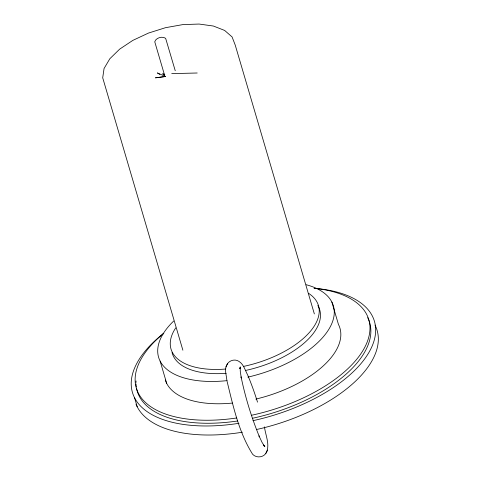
<?xml version="1.0" encoding="UTF-8"?>
<svg xmlns="http://www.w3.org/2000/svg" width="481" height="481" viewBox="0 0 481 481"><rect width="100%" height="100%" fill="white"/><g stroke="black" fill="none" stroke-linecap="round" stroke-linejoin="round"><path stroke-width="0.72" d="M226.635 365.416C224.224 369.937 226.539 375.384 226.846 380.128M239.905 368.578L240.674 367.045L239.917 368.56L240.163 367.051L240.272 371.326L241.288 377.988L241.089 376.894C245.322 397.402 251.527 417.508 259.445 436.886L259.012 435.906L261.983 442.255L264.376 446.17L263.311 445.063L264.905 446.224L263.432 445.394M266.781 451.599C269.793 443.704 265.404 434.86 264.466 426.887M226.779 365.133C228.511 360.51 234.914 358.531 238.943 361.387C243.699 364.279 245.088 370.226 247.583 374.825C251.389 383.742 254.629 392.899 257.527 402.152M227.044 381.223C233.147 406.144 238.835 432.413 252.645 454.298C256.577 458.591 264.55 457.431 266.636 451.881M225.896 366.889L227.537 363.618M265.879 453.397L267.52 450.126M165.494 76.497L155.549 77.82L165.494 76.497L157.383 72.926L159.812 74.417M171.735 73.635L197.204 72.998M164.797 74.393L162.626 73.858L164.652 74.561M331.86 302.05L338.426 324.356A91.089 44.577 -16.4 0 1 255.892 399.098M314.352 313.931L235.239 45.118L232.082 36.941L224.627 30.429L213.378 26.034L199.104 24.05L182.774 24.615L165.5 27.694L148.467 33.075L132.834 40.386L119.661 49.14L109.848 58.724L104.064 68.5L102.706 77.796L182.882 350.21M175.24 70.737L165.644 38.336C162.344 35.919 155.874 37.746 154.75 41.781L164.718 75.655M160.119 361.081L166.685 383.387M134.548 397.751L137.211 406.794M375 325.066A126.124 61.724 -16.4 0 1 256.373 429.551M242.4 432.215A126.124 61.724 -16.4 0 1 135.997 404.118M306.181 284.716A91.089 44.577 -16.4 0 1 328.481 329.864A91.089 44.577 -16.4 0 1 247.883 377.128M227.291 380.615A91.089 44.577 -16.4 0 1 173.677 321.031M317.803 305.495A76.864 37.614 -16.4 0 1 245.382 370.502M226.178 373.322A76.864 37.614 -16.4 0 1 172.048 352.513M232.401 403.072A91.089 44.577 -16.4 0 1 165.302 380.008M314.634 288.341A126.124 61.724 -16.4 0 1 371.446 347.631A126.124 61.724 -16.4 0 1 252.988 420.671M238.997 423.292A126.124 61.724 -16.4 0 1 138.714 404.022A126.124 61.724 -16.4 0 1 163.799 333.249M367.658 317.628A121.164 59.295 -16.4 0 1 252.357 418.302M237.548 420.989A121.164 59.295 -16.4 0 1 136.562 388.456M136.315 386.983A121.164 59.295 -16.4 0 1 136.039 383.994M136.009 382.479A121.164 59.295 -16.4 0 1 136.051 380.958M308.555 293.326A76.864 37.614 -16.4 0 1 309.277 332.581A76.864 37.614 -16.4 0 1 243.428 366.438M225.655 369.041A76.864 37.614 -16.4 0 1 175.715 327.892M314.027 288.263A121.164 59.295 -16.4 0 1 365.41 346.037A121.164 59.295 -16.4 0 1 251.473 415.283M236.664 417.971A121.164 59.295 -16.4 0 1 142.695 399.579A121.164 59.295 -16.4 0 1 163.714 333.345"/></g></svg>
